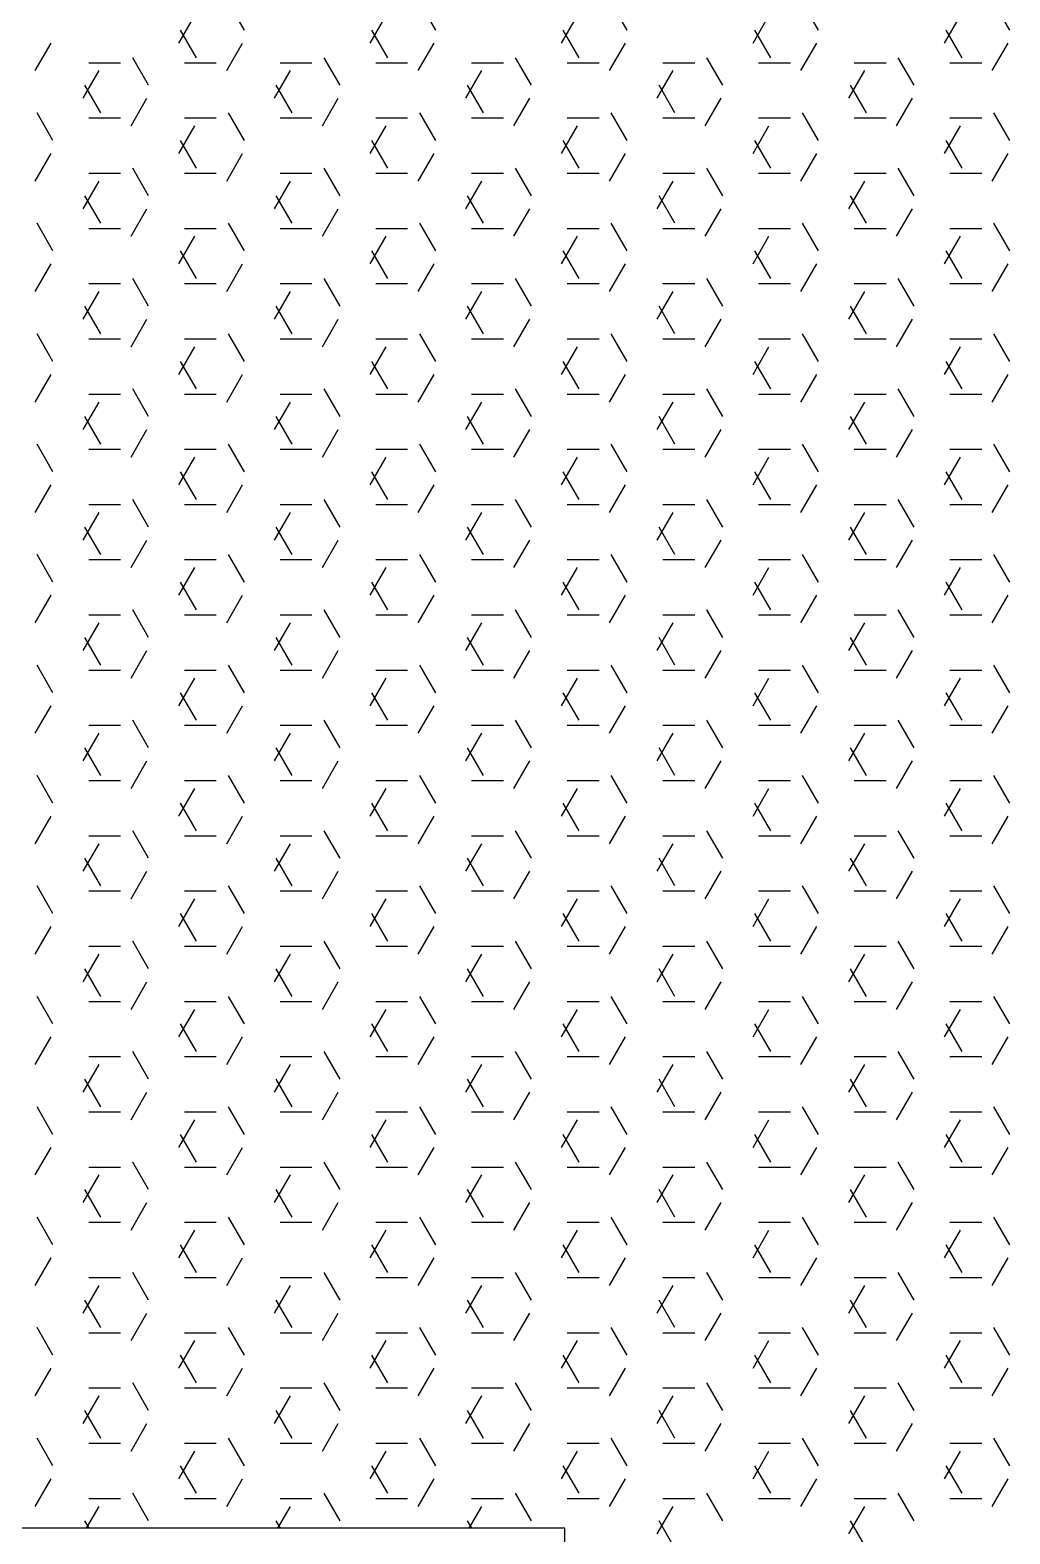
# Model space of a CAD drawing. Header units: inches. Extents: x 17051 to 22421, y 40046 to 42546.
# Drawn here: x 17421 to 17440.5, y 41641.79 to 41671.74 of the extents above; entities that cross this region are included whole.
import ezdxf

# ---------------------------------------------------------------- set-up
doc = ezdxf.new("R2010")
doc.units = ezdxf.units.IN
doc.header["$MEASUREMENT"] = 0
doc.layers.add('freecads.com', color=7, linetype='Continuous')

msp = doc.modelspace()

# ---------------------------------------------------------------- linework, layer by layer
at = {"layer": 'freecads.com'}
for p, q in [((17425.261, 41671.744), (17424.944, 41672.294)), ((17429.071, 41671.744), (17428.754, 41672.294)), ((17432.881, 41671.744), (17432.564, 41672.294)), ((17436.691, 41671.744), (17436.374, 41672.294)), ((17440.501, 41671.744), (17440.184, 41672.294)), ((17423.957, 41671.485), (17424.275, 41672.035)), ((17427.767, 41671.485), (17428.085, 41672.035)), ((17431.577, 41671.485), (17431.895, 41672.035)), ((17435.387, 41671.485), (17435.705, 41672.035)), ((17439.197, 41671.485), (17439.515, 41672.035)), ((17424.309, 41671.194), (17423.991, 41671.744)), ((17428.119, 41671.194), (17427.801, 41671.744)), ((17431.929, 41671.194), (17431.611, 41671.744)), ((17435.739, 41671.194), (17435.421, 41671.744)), ((17439.549, 41671.194), (17439.231, 41671.744)), ((17421.1, 41670.936), (17421.417, 41671.485)), ((17424.91, 41670.936), (17425.227, 41671.485)), ((17428.72, 41670.936), (17429.037, 41671.485)), ((17432.53, 41670.936), (17432.847, 41671.485)), ((17436.34, 41670.936), (17436.657, 41671.485)), ((17440.15, 41670.936), (17440.467, 41671.485)), ((17422.162, 41671.095), (17422.797, 41671.095)), ((17423.356, 41670.644), (17423.039, 41671.194)), ((17424.067, 41671.095), (17424.702, 41671.095)), ((17425.972, 41671.095), (17426.607, 41671.095)), ((17427.166, 41670.644), (17426.849, 41671.194)), ((17427.877, 41671.095), (17428.512, 41671.095)), ((17429.782, 41671.095), (17430.417, 41671.095)), ((17430.976, 41670.644), (17430.659, 41671.194)), ((17431.687, 41671.095), (17432.322, 41671.095)), ((17433.592, 41671.095), (17434.227, 41671.095)), ((17434.786, 41670.644), (17434.469, 41671.194)), ((17435.497, 41671.095), (17436.132, 41671.095)), ((17437.402, 41671.095), (17438.037, 41671.095)), ((17438.596, 41670.644), (17438.279, 41671.194)), ((17439.307, 41671.095), (17439.942, 41671.095)), ((17422.052, 41670.386), (17422.37, 41670.936)), ((17425.862, 41670.386), (17426.18, 41670.936)), ((17429.672, 41670.386), (17429.99, 41670.936)), ((17433.482, 41670.386), (17433.8, 41670.936)), ((17437.292, 41670.386), (17437.61, 41670.936)), ((17422.404, 41670.095), (17422.086, 41670.644)), ((17426.214, 41670.095), (17425.896, 41670.644)), ((17430.024, 41670.095), (17429.706, 41670.644)), ((17433.834, 41670.095), (17433.516, 41670.644)), ((17437.644, 41670.095), (17437.326, 41670.644)), ((17423.005, 41669.836), (17423.322, 41670.386)), ((17426.815, 41669.836), (17427.132, 41670.386)), ((17430.625, 41669.836), (17430.942, 41670.386)), ((17434.435, 41669.836), (17434.752, 41670.386)), ((17438.245, 41669.836), (17438.562, 41670.386)), ((17421.451, 41669.545), (17421.134, 41670.095)), ((17422.162, 41669.995), (17422.797, 41669.995)), ((17424.067, 41669.995), (17424.702, 41669.995)), ((17425.261, 41669.545), (17424.944, 41670.095)), ((17425.972, 41669.995), (17426.607, 41669.995)), ((17427.877, 41669.995), (17428.512, 41669.995)), ((17429.071, 41669.545), (17428.754, 41670.095)), ((17429.782, 41669.995), (17430.417, 41669.995)), ((17431.687, 41669.995), (17432.322, 41669.995)), ((17432.881, 41669.545), (17432.564, 41670.095)), ((17433.592, 41669.995), (17434.227, 41669.995)), ((17435.497, 41669.995), (17436.132, 41669.995)), ((17436.691, 41669.545), (17436.374, 41670.095)), ((17437.402, 41669.995), (17438.037, 41669.995)), ((17439.307, 41669.995), (17439.942, 41669.995)), ((17440.501, 41669.545), (17440.184, 41670.095)), ((17423.957, 41669.286), (17424.275, 41669.836)), ((17427.767, 41669.286), (17428.085, 41669.836)), ((17431.577, 41669.286), (17431.895, 41669.836)), ((17435.387, 41669.286), (17435.705, 41669.836)), ((17439.197, 41669.286), (17439.515, 41669.836)), ((17421.1, 41668.736), (17421.417, 41669.286)), ((17424.309, 41668.995), (17423.991, 41669.545)), ((17424.91, 41668.736), (17425.227, 41669.286)), ((17428.119, 41668.995), (17427.801, 41669.545)), ((17428.72, 41668.736), (17429.037, 41669.286)), ((17431.929, 41668.995), (17431.611, 41669.545)), ((17432.53, 41668.736), (17432.847, 41669.286)), ((17435.739, 41668.995), (17435.421, 41669.545)), ((17436.34, 41668.736), (17436.657, 41669.286)), ((17439.549, 41668.995), (17439.231, 41669.545)), ((17440.15, 41668.736), (17440.467, 41669.286)), ((17423.356, 41668.445), (17423.039, 41668.995)), ((17427.166, 41668.445), (17426.849, 41668.995)), ((17430.976, 41668.445), (17430.659, 41668.995)), ((17434.786, 41668.445), (17434.469, 41668.995)), ((17438.596, 41668.445), (17438.279, 41668.995)), ((17422.052, 41668.186), (17422.37, 41668.736)), ((17422.162, 41668.895), (17422.797, 41668.895)), ((17424.067, 41668.895), (17424.702, 41668.895)), ((17425.862, 41668.186), (17426.18, 41668.736)), ((17425.972, 41668.895), (17426.607, 41668.895)), ((17427.877, 41668.895), (17428.512, 41668.895)), ((17429.672, 41668.186), (17429.99, 41668.736)), ((17429.782, 41668.895), (17430.417, 41668.895)), ((17431.687, 41668.895), (17432.322, 41668.895)), ((17433.482, 41668.186), (17433.8, 41668.736)), ((17433.592, 41668.895), (17434.227, 41668.895)), ((17435.497, 41668.895), (17436.132, 41668.895)), ((17437.292, 41668.186), (17437.61, 41668.736)), ((17437.402, 41668.895), (17438.037, 41668.895)), ((17439.307, 41668.895), (17439.942, 41668.895)), ((17422.404, 41667.895), (17422.086, 41668.445)), ((17426.214, 41667.895), (17425.896, 41668.445)), ((17430.024, 41667.895), (17429.706, 41668.445)), ((17433.834, 41667.895), (17433.516, 41668.445)), ((17437.644, 41667.895), (17437.326, 41668.445)), ((17423.005, 41667.636), (17423.322, 41668.186)), ((17426.815, 41667.636), (17427.132, 41668.186)), ((17430.625, 41667.636), (17430.942, 41668.186)), ((17434.435, 41667.636), (17434.752, 41668.186)), ((17438.245, 41667.636), (17438.562, 41668.186)), ((17421.451, 41667.345), (17421.134, 41667.895)), ((17422.162, 41667.795), (17422.797, 41667.795)), ((17424.067, 41667.795), (17424.702, 41667.795)), ((17425.261, 41667.345), (17424.944, 41667.895)), ((17425.972, 41667.795), (17426.607, 41667.795)), ((17427.877, 41667.795), (17428.512, 41667.795)), ((17429.071, 41667.345), (17428.754, 41667.895)), ((17429.782, 41667.795), (17430.417, 41667.795)), ((17431.687, 41667.795), (17432.322, 41667.795)), ((17432.881, 41667.345), (17432.564, 41667.895)), ((17433.592, 41667.795), (17434.227, 41667.795)), ((17435.497, 41667.795), (17436.132, 41667.795)), ((17436.691, 41667.345), (17436.374, 41667.895)), ((17437.402, 41667.795), (17438.037, 41667.795)), ((17439.307, 41667.795), (17439.942, 41667.795)), ((17440.501, 41667.345), (17440.184, 41667.895)), ((17423.957, 41667.086), (17424.275, 41667.636)), ((17427.767, 41667.086), (17428.085, 41667.636)), ((17431.577, 41667.086), (17431.895, 41667.636)), ((17435.387, 41667.086), (17435.705, 41667.636)), ((17439.197, 41667.086), (17439.515, 41667.636)), ((17424.309, 41666.795), (17423.991, 41667.345)), ((17428.119, 41666.795), (17427.801, 41667.345)), ((17431.929, 41666.795), (17431.611, 41667.345)), ((17435.739, 41666.795), (17435.421, 41667.345)), ((17439.549, 41666.795), (17439.231, 41667.345)), ((17421.1, 41666.536), (17421.417, 41667.086)), ((17424.91, 41666.536), (17425.227, 41667.086)), ((17428.72, 41666.536), (17429.037, 41667.086)), ((17432.53, 41666.536), (17432.847, 41667.086)), ((17436.34, 41666.536), (17436.657, 41667.086)), ((17440.15, 41666.536), (17440.467, 41667.086)), ((17422.162, 41666.695), (17422.797, 41666.695)), ((17423.356, 41666.245), (17423.039, 41666.795)), ((17424.067, 41666.695), (17424.702, 41666.695)), ((17425.972, 41666.695), (17426.607, 41666.695)), ((17427.166, 41666.245), (17426.849, 41666.795)), ((17427.877, 41666.695), (17428.512, 41666.695)), ((17429.782, 41666.695), (17430.417, 41666.695)), ((17430.976, 41666.245), (17430.659, 41666.795)), ((17431.687, 41666.695), (17432.322, 41666.695)), ((17433.592, 41666.695), (17434.227, 41666.695)), ((17434.786, 41666.245), (17434.469, 41666.795)), ((17435.497, 41666.695), (17436.132, 41666.695)), ((17437.402, 41666.695), (17438.037, 41666.695)), ((17438.596, 41666.245), (17438.279, 41666.795)), ((17439.307, 41666.695), (17439.942, 41666.695)), ((17422.052, 41665.986), (17422.37, 41666.536)), ((17425.862, 41665.986), (17426.18, 41666.536)), ((17429.672, 41665.986), (17429.99, 41666.536)), ((17433.482, 41665.986), (17433.8, 41666.536)), ((17437.292, 41665.986), (17437.61, 41666.536)), ((17422.404, 41665.695), (17422.086, 41666.245)), ((17423.005, 41665.436), (17423.322, 41665.986)), ((17426.214, 41665.695), (17425.896, 41666.245)), ((17426.815, 41665.436), (17427.132, 41665.986)), ((17430.024, 41665.695), (17429.706, 41666.245)), ((17430.625, 41665.436), (17430.942, 41665.986)), ((17433.834, 41665.695), (17433.516, 41666.245)), ((17434.435, 41665.436), (17434.752, 41665.986)), ((17437.644, 41665.695), (17437.326, 41666.245)), ((17438.245, 41665.436), (17438.562, 41665.986)), ((17421.451, 41665.145), (17421.134, 41665.695)), ((17425.261, 41665.145), (17424.944, 41665.695)), ((17429.071, 41665.145), (17428.754, 41665.695)), ((17432.881, 41665.145), (17432.564, 41665.695)), ((17436.691, 41665.145), (17436.374, 41665.695)), ((17440.501, 41665.145), (17440.184, 41665.695)), ((17422.162, 41665.595), (17422.797, 41665.595)), ((17423.957, 41664.886), (17424.275, 41665.436)), ((17424.067, 41665.595), (17424.702, 41665.595)), ((17425.972, 41665.595), (17426.607, 41665.595)), ((17427.767, 41664.886), (17428.085, 41665.436)), ((17427.877, 41665.595), (17428.512, 41665.595)), ((17429.782, 41665.595), (17430.417, 41665.595)), ((17431.577, 41664.886), (17431.895, 41665.436)), ((17431.687, 41665.595), (17432.322, 41665.595)), ((17433.592, 41665.595), (17434.227, 41665.595)), ((17435.387, 41664.886), (17435.705, 41665.436)), ((17435.497, 41665.595), (17436.132, 41665.595)), ((17437.402, 41665.595), (17438.037, 41665.595)), ((17439.197, 41664.886), (17439.515, 41665.436)), ((17439.307, 41665.595), (17439.942, 41665.595)), ((17424.309, 41664.595), (17423.991, 41665.145)), ((17428.119, 41664.595), (17427.801, 41665.145)), ((17431.929, 41664.595), (17431.611, 41665.145)), ((17435.739, 41664.595), (17435.421, 41665.145)), ((17439.549, 41664.595), (17439.231, 41665.145)), ((17421.1, 41664.336), (17421.417, 41664.886)), ((17424.91, 41664.336), (17425.227, 41664.886)), ((17428.72, 41664.336), (17429.037, 41664.886)), ((17432.53, 41664.336), (17432.847, 41664.886)), ((17436.34, 41664.336), (17436.657, 41664.886)), ((17440.15, 41664.336), (17440.467, 41664.886)), ((17422.162, 41664.495), (17422.797, 41664.495)), ((17423.356, 41664.045), (17423.039, 41664.595)), ((17424.067, 41664.495), (17424.702, 41664.495)), ((17425.972, 41664.495), (17426.607, 41664.495)), ((17427.166, 41664.045), (17426.849, 41664.595)), ((17427.877, 41664.495), (17428.512, 41664.495)), ((17429.782, 41664.495), (17430.417, 41664.495)), ((17430.976, 41664.045), (17430.659, 41664.595)), ((17431.687, 41664.495), (17432.322, 41664.495)), ((17433.592, 41664.495), (17434.227, 41664.495)), ((17434.786, 41664.045), (17434.469, 41664.595)), ((17435.497, 41664.495), (17436.132, 41664.495)), ((17437.402, 41664.495), (17438.037, 41664.495)), ((17438.596, 41664.045), (17438.279, 41664.595)), ((17439.307, 41664.495), (17439.942, 41664.495)), ((17422.052, 41663.787), (17422.37, 41664.336)), ((17425.862, 41663.787), (17426.18, 41664.336)), ((17429.672, 41663.787), (17429.99, 41664.336)), ((17433.482, 41663.787), (17433.8, 41664.336)), ((17437.292, 41663.787), (17437.61, 41664.336)), ((17422.404, 41663.495), (17422.086, 41664.045)), ((17426.214, 41663.495), (17425.896, 41664.045)), ((17430.024, 41663.495), (17429.706, 41664.045)), ((17433.834, 41663.495), (17433.516, 41664.045)), ((17437.644, 41663.495), (17437.326, 41664.045)), ((17423.005, 41663.237), (17423.322, 41663.787)), ((17426.815, 41663.237), (17427.132, 41663.787)), ((17430.625, 41663.237), (17430.942, 41663.787)), ((17434.435, 41663.237), (17434.752, 41663.787)), ((17438.245, 41663.237), (17438.562, 41663.787)), ((17421.451, 41662.945), (17421.134, 41663.495)), ((17422.162, 41663.396), (17422.797, 41663.396)), ((17424.067, 41663.396), (17424.702, 41663.396)), ((17425.261, 41662.945), (17424.944, 41663.495)), ((17425.972, 41663.396), (17426.607, 41663.396)), ((17427.877, 41663.396), (17428.512, 41663.396)), ((17429.071, 41662.945), (17428.754, 41663.495)), ((17429.782, 41663.396), (17430.417, 41663.396)), ((17431.687, 41663.396), (17432.322, 41663.396)), ((17432.881, 41662.945), (17432.564, 41663.495)), ((17433.592, 41663.396), (17434.227, 41663.396)), ((17435.497, 41663.396), (17436.132, 41663.396)), ((17436.691, 41662.945), (17436.374, 41663.495)), ((17437.402, 41663.396), (17438.037, 41663.396)), ((17439.307, 41663.396), (17439.942, 41663.396)), ((17440.501, 41662.945), (17440.184, 41663.495)), ((17423.957, 41662.687), (17424.275, 41663.237)), ((17427.767, 41662.687), (17428.085, 41663.237)), ((17431.577, 41662.687), (17431.895, 41663.237)), ((17435.387, 41662.687), (17435.705, 41663.237)), ((17439.197, 41662.687), (17439.515, 41663.237)), ((17424.309, 41662.396), (17423.991, 41662.945)), ((17428.119, 41662.396), (17427.801, 41662.945)), ((17431.929, 41662.396), (17431.611, 41662.945)), ((17435.739, 41662.396), (17435.421, 41662.945)), ((17439.549, 41662.396), (17439.231, 41662.945)), ((17421.1, 41662.137), (17421.417, 41662.687)), ((17423.356, 41661.846), (17423.039, 41662.396)), ((17424.91, 41662.137), (17425.227, 41662.687)), ((17427.166, 41661.846), (17426.849, 41662.396)), ((17428.72, 41662.137), (17429.037, 41662.687)), ((17430.976, 41661.846), (17430.659, 41662.396)), ((17432.53, 41662.137), (17432.847, 41662.687)), ((17434.786, 41661.846), (17434.469, 41662.396)), ((17436.34, 41662.137), (17436.657, 41662.687)), ((17438.596, 41661.846), (17438.279, 41662.396)), ((17440.15, 41662.137), (17440.467, 41662.687)), ((17422.052, 41661.587), (17422.37, 41662.137)), ((17422.162, 41662.296), (17422.797, 41662.296)), ((17424.067, 41662.296), (17424.702, 41662.296)), ((17425.862, 41661.587), (17426.18, 41662.137)), ((17425.972, 41662.296), (17426.607, 41662.296)), ((17427.877, 41662.296), (17428.512, 41662.296)), ((17429.672, 41661.587), (17429.99, 41662.137)), ((17429.782, 41662.296), (17430.417, 41662.296)), ((17431.687, 41662.296), (17432.322, 41662.296)), ((17433.482, 41661.587), (17433.8, 41662.137)), ((17433.592, 41662.296), (17434.227, 41662.296)), ((17435.497, 41662.296), (17436.132, 41662.296)), ((17437.292, 41661.587), (17437.61, 41662.137)), ((17437.402, 41662.296), (17438.037, 41662.296)), ((17439.307, 41662.296), (17439.942, 41662.296)), ((17422.404, 41661.296), (17422.086, 41661.846)), ((17426.214, 41661.296), (17425.896, 41661.846)), ((17430.024, 41661.296), (17429.706, 41661.846)), ((17433.834, 41661.296), (17433.516, 41661.846)), ((17437.644, 41661.296), (17437.326, 41661.846)), ((17423.005, 41661.037), (17423.322, 41661.587)), ((17426.815, 41661.037), (17427.132, 41661.587)), ((17430.625, 41661.037), (17430.942, 41661.587)), ((17434.435, 41661.037), (17434.752, 41661.587)), ((17438.245, 41661.037), (17438.562, 41661.587)), ((17421.451, 41660.746), (17421.134, 41661.296)), ((17422.162, 41661.196), (17422.797, 41661.196)), ((17424.067, 41661.196), (17424.702, 41661.196)), ((17425.261, 41660.746), (17424.944, 41661.296)), ((17425.972, 41661.196), (17426.607, 41661.196)), ((17427.877, 41661.196), (17428.512, 41661.196)), ((17429.071, 41660.746), (17428.754, 41661.296)), ((17429.782, 41661.196), (17430.417, 41661.196)), ((17431.687, 41661.196), (17432.322, 41661.196)), ((17432.881, 41660.746), (17432.564, 41661.296)), ((17433.592, 41661.196), (17434.227, 41661.196)), ((17435.497, 41661.196), (17436.132, 41661.196)), ((17436.691, 41660.746), (17436.374, 41661.296)), ((17437.402, 41661.196), (17438.037, 41661.196)), ((17439.307, 41661.196), (17439.942, 41661.196)), ((17440.501, 41660.746), (17440.184, 41661.296)), ((17423.957, 41660.487), (17424.275, 41661.037)), ((17427.767, 41660.487), (17428.085, 41661.037)), ((17431.577, 41660.487), (17431.895, 41661.037)), ((17435.387, 41660.487), (17435.705, 41661.037)), ((17439.197, 41660.487), (17439.515, 41661.037)), ((17424.309, 41660.196), (17423.991, 41660.746)), ((17428.119, 41660.196), (17427.801, 41660.746)), ((17431.929, 41660.196), (17431.611, 41660.746)), ((17435.739, 41660.196), (17435.421, 41660.746)), ((17439.549, 41660.196), (17439.231, 41660.746)), ((17421.1, 41659.937), (17421.417, 41660.487)), ((17424.91, 41659.937), (17425.227, 41660.487)), ((17428.72, 41659.937), (17429.037, 41660.487)), ((17432.53, 41659.937), (17432.847, 41660.487)), ((17436.34, 41659.937), (17436.657, 41660.487)), ((17440.15, 41659.937), (17440.467, 41660.487)), ((17422.162, 41660.096), (17422.797, 41660.096)), ((17423.356, 41659.646), (17423.039, 41660.196)), ((17424.067, 41660.096), (17424.702, 41660.096)), ((17425.972, 41660.096), (17426.607, 41660.096)), ((17427.166, 41659.646), (17426.849, 41660.196)), ((17427.877, 41660.096), (17428.512, 41660.096)), ((17429.782, 41660.096), (17430.417, 41660.096)), ((17430.976, 41659.646), (17430.659, 41660.196)), ((17431.687, 41660.096), (17432.322, 41660.096)), ((17433.592, 41660.096), (17434.227, 41660.096)), ((17434.786, 41659.646), (17434.469, 41660.196)), ((17435.497, 41660.096), (17436.132, 41660.096)), ((17437.402, 41660.096), (17438.037, 41660.096)), ((17438.596, 41659.646), (17438.279, 41660.196)), ((17439.307, 41660.096), (17439.942, 41660.096)), ((17422.052, 41659.387), (17422.37, 41659.937)), ((17425.862, 41659.387), (17426.18, 41659.937)), ((17429.672, 41659.387), (17429.99, 41659.937)), ((17433.482, 41659.387), (17433.8, 41659.937)), ((17437.292, 41659.387), (17437.61, 41659.937)), ((17422.404, 41659.096), (17422.086, 41659.646)), ((17426.214, 41659.096), (17425.896, 41659.646)), ((17430.024, 41659.096), (17429.706, 41659.646)), ((17433.834, 41659.096), (17433.516, 41659.646)), ((17437.644, 41659.096), (17437.326, 41659.646)), ((17421.451, 41658.546), (17421.134, 41659.096)), ((17423.005, 41658.837), (17423.322, 41659.387)), ((17425.261, 41658.546), (17424.944, 41659.096)), ((17426.815, 41658.837), (17427.132, 41659.387)), ((17429.071, 41658.546), (17428.754, 41659.096)), ((17430.625, 41658.837), (17430.942, 41659.387)), ((17432.881, 41658.546), (17432.564, 41659.096)), ((17434.435, 41658.837), (17434.752, 41659.387)), ((17436.691, 41658.546), (17436.374, 41659.096)), ((17438.245, 41658.837), (17438.562, 41659.387)), ((17440.501, 41658.546), (17440.184, 41659.096)), ((17422.162, 41658.996), (17422.797, 41658.996)), ((17423.957, 41658.287), (17424.275, 41658.837)), ((17424.067, 41658.996), (17424.702, 41658.996)), ((17425.972, 41658.996), (17426.607, 41658.996)), ((17427.767, 41658.287), (17428.085, 41658.837)), ((17427.877, 41658.996), (17428.512, 41658.996)), ((17429.782, 41658.996), (17430.417, 41658.996)), ((17431.577, 41658.287), (17431.895, 41658.837)), ((17431.687, 41658.996), (17432.322, 41658.996)), ((17433.592, 41658.996), (17434.227, 41658.996)), ((17435.387, 41658.287), (17435.705, 41658.837)), ((17435.497, 41658.996), (17436.132, 41658.996)), ((17437.402, 41658.996), (17438.037, 41658.996)), ((17439.197, 41658.287), (17439.515, 41658.837)), ((17439.307, 41658.996), (17439.942, 41658.996)), ((17424.309, 41657.996), (17423.991, 41658.546)), ((17428.119, 41657.996), (17427.801, 41658.546)), ((17431.929, 41657.996), (17431.611, 41658.546)), ((17435.739, 41657.996), (17435.421, 41658.546)), ((17439.549, 41657.996), (17439.231, 41658.546)), ((17421.1, 41657.737), (17421.417, 41658.287)), ((17424.91, 41657.737), (17425.227, 41658.287)), ((17428.72, 41657.737), (17429.037, 41658.287)), ((17432.53, 41657.737), (17432.847, 41658.287)), ((17436.34, 41657.737), (17436.657, 41658.287)), ((17440.15, 41657.737), (17440.467, 41658.287)), ((17422.162, 41657.896), (17422.797, 41657.896)), ((17423.356, 41657.446), (17423.039, 41657.996)), ((17424.067, 41657.896), (17424.702, 41657.896)), ((17425.972, 41657.896), (17426.607, 41657.896)), ((17427.166, 41657.446), (17426.849, 41657.996)), ((17427.877, 41657.896), (17428.512, 41657.896)), ((17429.782, 41657.896), (17430.417, 41657.896)), ((17430.976, 41657.446), (17430.659, 41657.996)), ((17431.687, 41657.896), (17432.322, 41657.896)), ((17433.592, 41657.896), (17434.227, 41657.896)), ((17434.786, 41657.446), (17434.469, 41657.996)), ((17435.497, 41657.896), (17436.132, 41657.896)), ((17437.402, 41657.896), (17438.037, 41657.896)), ((17438.596, 41657.446), (17438.279, 41657.996)), ((17439.307, 41657.896), (17439.942, 41657.896)), ((17422.052, 41657.187), (17422.37, 41657.737)), ((17425.862, 41657.187), (17426.18, 41657.737)), ((17429.672, 41657.187), (17429.99, 41657.737)), ((17433.482, 41657.187), (17433.8, 41657.737)), ((17437.292, 41657.187), (17437.61, 41657.737)), ((17422.404, 41656.896), (17422.086, 41657.446)), ((17426.214, 41656.896), (17425.896, 41657.446)), ((17430.024, 41656.896), (17429.706, 41657.446)), ((17433.834, 41656.896), (17433.516, 41657.446)), ((17437.644, 41656.896), (17437.326, 41657.446)), ((17423.005, 41656.637), (17423.322, 41657.187)), ((17426.815, 41656.637), (17427.132, 41657.187)), ((17430.625, 41656.637), (17430.942, 41657.187)), ((17434.435, 41656.637), (17434.752, 41657.187)), ((17438.245, 41656.637), (17438.562, 41657.187)), ((17421.451, 41656.346), (17421.134, 41656.896)), ((17422.162, 41656.797), (17422.797, 41656.797)), ((17424.067, 41656.797), (17424.702, 41656.797)), ((17425.261, 41656.346), (17424.944, 41656.896)), ((17425.972, 41656.797), (17426.607, 41656.797)), ((17427.877, 41656.797), (17428.512, 41656.797)), ((17429.071, 41656.346), (17428.754, 41656.896)), ((17429.782, 41656.797), (17430.417, 41656.797)), ((17431.687, 41656.797), (17432.322, 41656.797)), ((17432.881, 41656.346), (17432.564, 41656.896)), ((17433.592, 41656.797), (17434.227, 41656.797)), ((17435.497, 41656.797), (17436.132, 41656.797)), ((17436.691, 41656.346), (17436.374, 41656.896)), ((17437.402, 41656.797), (17438.037, 41656.797)), ((17439.307, 41656.797), (17439.942, 41656.797)), ((17440.501, 41656.346), (17440.184, 41656.896)), ((17423.957, 41656.088), (17424.275, 41656.637)), ((17427.767, 41656.088), (17428.085, 41656.637)), ((17431.577, 41656.088), (17431.895, 41656.637)), ((17435.387, 41656.088), (17435.705, 41656.637)), ((17439.197, 41656.088), (17439.515, 41656.637)), ((17424.309, 41655.796), (17423.991, 41656.346)), ((17428.119, 41655.796), (17427.801, 41656.346)), ((17431.929, 41655.796), (17431.611, 41656.346)), ((17435.739, 41655.796), (17435.421, 41656.346)), ((17439.549, 41655.796), (17439.231, 41656.346)), ((17421.1, 41655.538), (17421.417, 41656.088)), ((17424.91, 41655.538), (17425.227, 41656.088)), ((17428.72, 41655.538), (17429.037, 41656.088)), ((17432.53, 41655.538), (17432.847, 41656.088)), ((17436.34, 41655.538), (17436.657, 41656.088)), ((17440.15, 41655.538), (17440.467, 41656.088)), ((17422.052, 41654.988), (17422.37, 41655.538)), ((17422.162, 41655.697), (17422.797, 41655.697)), ((17423.356, 41655.247), (17423.039, 41655.796)), ((17424.067, 41655.697), (17424.702, 41655.697)), ((17425.862, 41654.988), (17426.18, 41655.538)), ((17425.972, 41655.697), (17426.607, 41655.697)), ((17427.166, 41655.247), (17426.849, 41655.796)), ((17427.877, 41655.697), (17428.512, 41655.697)), ((17429.672, 41654.988), (17429.99, 41655.538)), ((17429.782, 41655.697), (17430.417, 41655.697)), ((17430.976, 41655.247), (17430.659, 41655.796)), ((17431.687, 41655.697), (17432.322, 41655.697)), ((17433.482, 41654.988), (17433.8, 41655.538)), ((17433.592, 41655.697), (17434.227, 41655.697)), ((17434.786, 41655.247), (17434.469, 41655.796)), ((17435.497, 41655.697), (17436.132, 41655.697)), ((17437.292, 41654.988), (17437.61, 41655.538)), ((17437.402, 41655.697), (17438.037, 41655.697)), ((17438.596, 41655.247), (17438.279, 41655.796)), ((17439.307, 41655.697), (17439.942, 41655.697)), ((17422.404, 41654.697), (17422.086, 41655.247)), ((17426.214, 41654.697), (17425.896, 41655.247)), ((17430.024, 41654.697), (17429.706, 41655.247)), ((17433.834, 41654.697), (17433.516, 41655.247)), ((17437.644, 41654.697), (17437.326, 41655.247)), ((17423.005, 41654.438), (17423.322, 41654.988)), ((17426.815, 41654.438), (17427.132, 41654.988)), ((17430.625, 41654.438), (17430.942, 41654.988)), ((17434.435, 41654.438), (17434.752, 41654.988)), ((17438.245, 41654.438), (17438.562, 41654.988)), ((17421.451, 41654.147), (17421.134, 41654.697)), ((17425.261, 41654.147), (17424.944, 41654.697)), ((17429.071, 41654.147), (17428.754, 41654.697)), ((17432.881, 41654.147), (17432.564, 41654.697)), ((17436.691, 41654.147), (17436.374, 41654.697)), ((17440.501, 41654.147), (17440.184, 41654.697)), ((17422.162, 41654.597), (17422.797, 41654.597)), ((17423.957, 41653.888), (17424.275, 41654.438)), ((17424.067, 41654.597), (17424.702, 41654.597)), ((17425.972, 41654.597), (17426.607, 41654.597)), ((17427.767, 41653.888), (17428.085, 41654.438)), ((17427.877, 41654.597), (17428.512, 41654.597)), ((17429.782, 41654.597), (17430.417, 41654.597)), ((17431.577, 41653.888), (17431.895, 41654.438)), ((17431.687, 41654.597), (17432.322, 41654.597)), ((17433.592, 41654.597), (17434.227, 41654.597)), ((17435.387, 41653.888), (17435.705, 41654.438)), ((17435.497, 41654.597), (17436.132, 41654.597)), ((17437.402, 41654.597), (17438.037, 41654.597)), ((17439.197, 41653.888), (17439.515, 41654.438)), ((17439.307, 41654.597), (17439.942, 41654.597)), ((17424.309, 41653.597), (17423.991, 41654.147)), ((17428.119, 41653.597), (17427.801, 41654.147)), ((17431.929, 41653.597), (17431.611, 41654.147)), ((17435.739, 41653.597), (17435.421, 41654.147)), ((17439.549, 41653.597), (17439.231, 41654.147)), ((17421.1, 41653.338), (17421.417, 41653.888)), ((17424.91, 41653.338), (17425.227, 41653.888)), ((17428.72, 41653.338), (17429.037, 41653.888)), ((17432.53, 41653.338), (17432.847, 41653.888)), ((17436.34, 41653.338), (17436.657, 41653.888)), ((17440.15, 41653.338), (17440.467, 41653.888)), ((17422.162, 41653.497), (17422.797, 41653.497)), ((17423.356, 41653.047), (17423.039, 41653.597)), ((17424.067, 41653.497), (17424.702, 41653.497)), ((17425.972, 41653.497), (17426.607, 41653.497)), ((17427.166, 41653.047), (17426.849, 41653.597)), ((17427.877, 41653.497), (17428.512, 41653.497)), ((17429.782, 41653.497), (17430.417, 41653.497)), ((17430.976, 41653.047), (17430.659, 41653.597)), ((17431.687, 41653.497), (17432.322, 41653.497)), ((17433.592, 41653.497), (17434.227, 41653.497)), ((17434.786, 41653.047), (17434.469, 41653.597)), ((17435.497, 41653.497), (17436.132, 41653.497)), ((17437.402, 41653.497), (17438.037, 41653.497)), ((17438.596, 41653.047), (17438.279, 41653.597)), ((17439.307, 41653.497), (17439.942, 41653.497)), ((17422.052, 41652.788), (17422.37, 41653.338)), ((17425.862, 41652.788), (17426.18, 41653.338)), ((17429.672, 41652.788), (17429.99, 41653.338)), ((17433.482, 41652.788), (17433.8, 41653.338)), ((17437.292, 41652.788), (17437.61, 41653.338)), ((17422.404, 41652.497), (17422.086, 41653.047)), ((17426.214, 41652.497), (17425.896, 41653.047)), ((17430.024, 41652.497), (17429.706, 41653.047)), ((17433.834, 41652.497), (17433.516, 41653.047)), ((17437.644, 41652.497), (17437.326, 41653.047)), ((17423.005, 41652.238), (17423.322, 41652.788)), ((17426.815, 41652.238), (17427.132, 41652.788)), ((17430.625, 41652.238), (17430.942, 41652.788)), ((17434.435, 41652.238), (17434.752, 41652.788)), ((17438.245, 41652.238), (17438.562, 41652.788)), ((17421.451, 41651.947), (17421.134, 41652.497)), ((17422.162, 41652.397), (17422.797, 41652.397)), ((17423.957, 41651.688), (17424.275, 41652.238)), ((17424.067, 41652.397), (17424.702, 41652.397)), ((17425.261, 41651.947), (17424.944, 41652.497)), ((17425.972, 41652.397), (17426.607, 41652.397)), ((17427.767, 41651.688), (17428.085, 41652.238)), ((17427.877, 41652.397), (17428.512, 41652.397)), ((17429.071, 41651.947), (17428.754, 41652.497)), ((17429.782, 41652.397), (17430.417, 41652.397)), ((17431.577, 41651.688), (17431.895, 41652.238)), ((17431.687, 41652.397), (17432.322, 41652.397)), ((17432.881, 41651.947), (17432.564, 41652.497)), ((17433.592, 41652.397), (17434.227, 41652.397)), ((17435.387, 41651.688), (17435.705, 41652.238)), ((17435.497, 41652.397), (17436.132, 41652.397)), ((17436.691, 41651.947), (17436.374, 41652.497)), ((17437.402, 41652.397), (17438.037, 41652.397)), ((17439.197, 41651.688), (17439.515, 41652.238)), ((17439.307, 41652.397), (17439.942, 41652.397)), ((17440.501, 41651.947), (17440.184, 41652.497)), ((17424.309, 41651.397), (17423.991, 41651.947)), ((17428.119, 41651.397), (17427.801, 41651.947)), ((17431.929, 41651.397), (17431.611, 41651.947)), ((17435.739, 41651.397), (17435.421, 41651.947)), ((17439.549, 41651.397), (17439.231, 41651.947)), ((17421.1, 41651.138), (17421.417, 41651.688)), ((17424.91, 41651.138), (17425.227, 41651.688)), ((17428.72, 41651.138), (17429.037, 41651.688)), ((17432.53, 41651.138), (17432.847, 41651.688)), ((17436.34, 41651.138), (17436.657, 41651.688)), ((17440.15, 41651.138), (17440.467, 41651.688)), ((17423.356, 41650.847), (17423.039, 41651.397)), ((17427.166, 41650.847), (17426.849, 41651.397)), ((17430.976, 41650.847), (17430.659, 41651.397)), ((17434.786, 41650.847), (17434.469, 41651.397)), ((17438.596, 41650.847), (17438.279, 41651.397)), ((17422.052, 41650.588), (17422.37, 41651.138)), ((17422.162, 41651.297), (17422.797, 41651.297)), ((17424.067, 41651.297), (17424.702, 41651.297)), ((17425.862, 41650.588), (17426.18, 41651.138)), ((17425.972, 41651.297), (17426.607, 41651.297)), ((17427.877, 41651.297), (17428.512, 41651.297)), ((17429.672, 41650.588), (17429.99, 41651.138)), ((17429.782, 41651.297), (17430.417, 41651.297)), ((17431.687, 41651.297), (17432.322, 41651.297)), ((17433.482, 41650.588), (17433.8, 41651.138)), ((17433.592, 41651.297), (17434.227, 41651.297)), ((17435.497, 41651.297), (17436.132, 41651.297)), ((17437.292, 41650.588), (17437.61, 41651.138)), ((17437.402, 41651.297), (17438.037, 41651.297)), ((17439.307, 41651.297), (17439.942, 41651.297)), ((17422.404, 41650.297), (17422.086, 41650.847)), ((17426.214, 41650.297), (17425.896, 41650.847)), ((17430.024, 41650.297), (17429.706, 41650.847)), ((17433.834, 41650.297), (17433.516, 41650.847)), ((17437.644, 41650.297), (17437.326, 41650.847)), ((17423.005, 41650.038), (17423.322, 41650.588)), ((17426.815, 41650.038), (17427.132, 41650.588)), ((17430.625, 41650.038), (17430.942, 41650.588)), ((17434.435, 41650.038), (17434.752, 41650.588)), ((17438.245, 41650.038), (17438.562, 41650.588)), ((17421.451, 41649.747), (17421.134, 41650.297)), ((17422.162, 41650.197), (17422.797, 41650.197)), ((17424.067, 41650.197), (17424.702, 41650.197)), ((17425.261, 41649.747), (17424.944, 41650.297)), ((17425.972, 41650.197), (17426.607, 41650.197)), ((17427.877, 41650.197), (17428.512, 41650.197)), ((17429.071, 41649.747), (17428.754, 41650.297)), ((17429.782, 41650.197), (17430.417, 41650.197)), ((17431.687, 41650.197), (17432.322, 41650.197)), ((17432.881, 41649.747), (17432.564, 41650.297)), ((17433.592, 41650.197), (17434.227, 41650.197)), ((17435.497, 41650.197), (17436.132, 41650.197)), ((17436.691, 41649.747), (17436.374, 41650.297)), ((17437.402, 41650.197), (17438.037, 41650.197)), ((17439.307, 41650.197), (17439.942, 41650.197)), ((17440.501, 41649.747), (17440.184, 41650.297)), ((17423.957, 41649.488), (17424.275, 41650.038)), ((17427.767, 41649.488), (17428.085, 41650.038)), ((17431.577, 41649.488), (17431.895, 41650.038)), ((17435.387, 41649.488), (17435.705, 41650.038)), ((17439.197, 41649.488), (17439.515, 41650.038)), ((17424.309, 41649.197), (17423.991, 41649.747)), ((17428.119, 41649.197), (17427.801, 41649.747)), ((17431.929, 41649.197), (17431.611, 41649.747)), ((17435.739, 41649.197), (17435.421, 41649.747)), ((17439.549, 41649.197), (17439.231, 41649.747)), ((17421.1, 41648.939), (17421.417, 41649.488)), ((17424.91, 41648.939), (17425.227, 41649.488)), ((17428.72, 41648.939), (17429.037, 41649.488)), ((17432.53, 41648.939), (17432.847, 41649.488)), ((17436.34, 41648.939), (17436.657, 41649.488)), ((17440.15, 41648.939), (17440.467, 41649.488)), ((17422.052, 41648.389), (17422.37, 41648.939)), ((17422.162, 41649.098), (17422.797, 41649.098)), ((17423.356, 41648.647), (17423.039, 41649.197)), ((17424.067, 41649.098), (17424.702, 41649.098)), ((17425.862, 41648.389), (17426.18, 41648.939)), ((17425.972, 41649.098), (17426.607, 41649.098)), ((17427.166, 41648.647), (17426.849, 41649.197)), ((17427.877, 41649.098), (17428.512, 41649.098)), ((17429.672, 41648.389), (17429.99, 41648.939)), ((17429.782, 41649.098), (17430.417, 41649.098)), ((17430.976, 41648.647), (17430.659, 41649.197)), ((17431.687, 41649.098), (17432.322, 41649.098)), ((17433.482, 41648.389), (17433.8, 41648.939)), ((17433.592, 41649.098), (17434.227, 41649.098)), ((17434.786, 41648.647), (17434.469, 41649.197)), ((17435.497, 41649.098), (17436.132, 41649.098)), ((17437.292, 41648.389), (17437.61, 41648.939)), ((17437.402, 41649.098), (17438.037, 41649.098)), ((17438.596, 41648.647), (17438.279, 41649.197)), ((17439.307, 41649.098), (17439.942, 41649.098)), ((17422.404, 41648.097), (17422.086, 41648.647)), ((17426.214, 41648.097), (17425.896, 41648.647)), ((17430.024, 41648.097), (17429.706, 41648.647)), ((17433.834, 41648.097), (17433.516, 41648.647)), ((17437.644, 41648.097), (17437.326, 41648.647)), ((17423.005, 41647.839), (17423.322, 41648.389)), ((17426.815, 41647.839), (17427.132, 41648.389)), ((17430.625, 41647.839), (17430.942, 41648.389)), ((17434.435, 41647.839), (17434.752, 41648.389)), ((17438.245, 41647.839), (17438.562, 41648.389)), ((17421.451, 41647.548), (17421.134, 41648.097)), ((17425.261, 41647.548), (17424.944, 41648.097)), ((17429.071, 41647.548), (17428.754, 41648.097)), ((17432.881, 41647.548), (17432.564, 41648.097)), ((17436.691, 41647.548), (17436.374, 41648.097)), ((17440.501, 41647.548), (17440.184, 41648.097)), ((17422.162, 41647.998), (17422.797, 41647.998)), ((17423.957, 41647.289), (17424.275, 41647.839)), ((17424.067, 41647.998), (17424.702, 41647.998)), ((17425.972, 41647.998), (17426.607, 41647.998)), ((17427.767, 41647.289), (17428.085, 41647.839)), ((17427.877, 41647.998), (17428.512, 41647.998)), ((17429.782, 41647.998), (17430.417, 41647.998)), ((17431.577, 41647.289), (17431.895, 41647.839)), ((17431.687, 41647.998), (17432.322, 41647.998)), ((17433.592, 41647.998), (17434.227, 41647.998)), ((17435.387, 41647.289), (17435.705, 41647.839)), ((17435.497, 41647.998), (17436.132, 41647.998)), ((17437.402, 41647.998), (17438.037, 41647.998)), ((17439.197, 41647.289), (17439.515, 41647.839)), ((17439.307, 41647.998), (17439.942, 41647.998)), ((17424.309, 41646.998), (17423.991, 41647.548)), ((17428.119, 41646.998), (17427.801, 41647.548)), ((17431.929, 41646.998), (17431.611, 41647.548)), ((17435.739, 41646.998), (17435.421, 41647.548)), ((17439.549, 41646.998), (17439.231, 41647.548)), ((17421.1, 41646.739), (17421.417, 41647.289)), ((17424.91, 41646.739), (17425.227, 41647.289)), ((17428.72, 41646.739), (17429.037, 41647.289)), ((17432.53, 41646.739), (17432.847, 41647.289)), ((17436.34, 41646.739), (17436.657, 41647.289)), ((17440.15, 41646.739), (17440.467, 41647.289)), ((17422.162, 41646.898), (17422.797, 41646.898)), ((17423.356, 41646.448), (17423.039, 41646.998)), ((17424.067, 41646.898), (17424.702, 41646.898)), ((17425.972, 41646.898), (17426.607, 41646.898)), ((17427.166, 41646.448), (17426.849, 41646.998)), ((17427.877, 41646.898), (17428.512, 41646.898)), ((17429.782, 41646.898), (17430.417, 41646.898)), ((17430.976, 41646.448), (17430.659, 41646.998)), ((17431.687, 41646.898), (17432.322, 41646.898)), ((17433.592, 41646.898), (17434.227, 41646.898)), ((17434.786, 41646.448), (17434.469, 41646.998)), ((17435.497, 41646.898), (17436.132, 41646.898)), ((17437.402, 41646.898), (17438.037, 41646.898)), ((17438.596, 41646.448), (17438.279, 41646.998)), ((17439.307, 41646.898), (17439.942, 41646.898)), ((17422.052, 41646.189), (17422.37, 41646.739)), ((17425.862, 41646.189), (17426.18, 41646.739)), ((17429.672, 41646.189), (17429.99, 41646.739)), ((17433.482, 41646.189), (17433.8, 41646.739)), ((17437.292, 41646.189), (17437.61, 41646.739)), ((17422.404, 41645.898), (17422.086, 41646.448)), ((17426.214, 41645.898), (17425.896, 41646.448)), ((17430.024, 41645.898), (17429.706, 41646.448)), ((17433.834, 41645.898), (17433.516, 41646.448)), ((17437.644, 41645.898), (17437.326, 41646.448)), ((17423.005, 41645.639), (17423.322, 41646.189)), ((17426.815, 41645.639), (17427.132, 41646.189)), ((17430.625, 41645.639), (17430.942, 41646.189)), ((17434.435, 41645.639), (17434.752, 41646.189)), ((17438.245, 41645.639), (17438.562, 41646.189)), ((17421.451, 41645.348), (17421.134, 41645.898)), ((17422.162, 41645.798), (17422.797, 41645.798)), ((17423.957, 41645.089), (17424.275, 41645.639)), ((17424.067, 41645.798), (17424.702, 41645.798)), ((17425.261, 41645.348), (17424.944, 41645.898)), ((17425.972, 41645.798), (17426.607, 41645.798)), ((17427.767, 41645.089), (17428.085, 41645.639)), ((17427.877, 41645.798), (17428.512, 41645.798)), ((17429.071, 41645.348), (17428.754, 41645.898)), ((17429.782, 41645.798), (17430.417, 41645.798)), ((17431.577, 41645.089), (17431.895, 41645.639)), ((17431.687, 41645.798), (17432.322, 41645.798)), ((17432.881, 41645.348), (17432.564, 41645.898)), ((17433.592, 41645.798), (17434.227, 41645.798)), ((17435.387, 41645.089), (17435.705, 41645.639)), ((17435.497, 41645.798), (17436.132, 41645.798)), ((17436.691, 41645.348), (17436.374, 41645.898)), ((17437.402, 41645.798), (17438.037, 41645.798)), ((17439.197, 41645.089), (17439.515, 41645.639)), ((17439.307, 41645.798), (17439.942, 41645.798)), ((17440.501, 41645.348), (17440.184, 41645.898)), ((17424.309, 41644.798), (17423.991, 41645.348)), ((17428.119, 41644.798), (17427.801, 41645.348)), ((17431.929, 41644.798), (17431.611, 41645.348)), ((17435.739, 41644.798), (17435.421, 41645.348)), ((17439.549, 41644.798), (17439.231, 41645.348)), ((17421.1, 41644.539), (17421.417, 41645.089)), ((17424.91, 41644.539), (17425.227, 41645.089)), ((17428.72, 41644.539), (17429.037, 41645.089)), ((17432.53, 41644.539), (17432.847, 41645.089)), ((17436.34, 41644.539), (17436.657, 41645.089)), ((17440.15, 41644.539), (17440.467, 41645.089)), ((17423.356, 41644.248), (17423.039, 41644.798)), ((17427.166, 41644.248), (17426.849, 41644.798)), ((17430.976, 41644.248), (17430.659, 41644.798)), ((17434.786, 41644.248), (17434.469, 41644.798)), ((17438.596, 41644.248), (17438.279, 41644.798)), ((17422.052, 41643.989), (17422.37, 41644.539)), ((17422.162, 41644.698), (17422.797, 41644.698)), ((17424.067, 41644.698), (17424.702, 41644.698)), ((17425.862, 41643.989), (17426.18, 41644.539)), ((17425.972, 41644.698), (17426.607, 41644.698)), ((17427.877, 41644.698), (17428.512, 41644.698)), ((17429.672, 41643.989), (17429.99, 41644.539)), ((17429.782, 41644.698), (17430.417, 41644.698)), ((17431.687, 41644.698), (17432.322, 41644.698)), ((17433.482, 41643.989), (17433.8, 41644.539)), ((17433.592, 41644.698), (17434.227, 41644.698)), ((17435.497, 41644.698), (17436.132, 41644.698)), ((17437.292, 41643.989), (17437.61, 41644.539)), ((17437.402, 41644.698), (17438.037, 41644.698)), ((17439.307, 41644.698), (17439.942, 41644.698)), ((17422.404, 41643.698), (17422.086, 41644.248)), ((17426.214, 41643.698), (17425.896, 41644.248)), ((17430.024, 41643.698), (17429.706, 41644.248)), ((17433.834, 41643.698), (17433.516, 41644.248)), ((17437.644, 41643.698), (17437.326, 41644.248)), ((17423.005, 41643.439), (17423.322, 41643.989)), ((17426.815, 41643.439), (17427.132, 41643.989)), ((17430.625, 41643.439), (17430.942, 41643.989)), ((17434.435, 41643.439), (17434.752, 41643.989)), ((17438.245, 41643.439), (17438.562, 41643.989)), ((17421.451, 41643.148), (17421.134, 41643.698)), ((17422.162, 41643.598), (17422.797, 41643.598)), ((17424.067, 41643.598), (17424.702, 41643.598)), ((17425.261, 41643.148), (17424.944, 41643.698)), ((17425.972, 41643.598), (17426.607, 41643.598)), ((17427.877, 41643.598), (17428.512, 41643.598)), ((17429.071, 41643.148), (17428.754, 41643.698)), ((17429.782, 41643.598), (17430.417, 41643.598)), ((17431.687, 41643.598), (17432.322, 41643.598)), ((17432.881, 41643.148), (17432.564, 41643.698)), ((17433.592, 41643.598), (17434.227, 41643.598)), ((17435.497, 41643.598), (17436.132, 41643.598)), ((17436.691, 41643.148), (17436.374, 41643.698)), ((17437.402, 41643.598), (17438.037, 41643.598)), ((17439.307, 41643.598), (17439.942, 41643.598)), ((17440.501, 41643.148), (17440.184, 41643.698)), ((17423.957, 41642.889), (17424.275, 41643.439)), ((17427.767, 41642.889), (17428.085, 41643.439)), ((17431.577, 41642.889), (17431.895, 41643.439)), ((17435.387, 41642.889), (17435.705, 41643.439)), ((17439.197, 41642.889), (17439.515, 41643.439)), ((17424.309, 41642.598), (17423.991, 41643.148)), ((17428.119, 41642.598), (17427.801, 41643.148)), ((17431.929, 41642.598), (17431.611, 41643.148)), ((17435.739, 41642.598), (17435.421, 41643.148)), ((17439.549, 41642.598), (17439.231, 41643.148)), ((17421.1, 41642.339), (17421.417, 41642.889)), ((17424.91, 41642.339), (17425.227, 41642.889)), ((17428.72, 41642.339), (17429.037, 41642.889)), ((17432.53, 41642.339), (17432.847, 41642.889)), ((17436.34, 41642.339), (17436.657, 41642.889)), ((17440.15, 41642.339), (17440.467, 41642.889)), ((17422.118, 41641.903), (17422.37, 41642.339)), ((17422.162, 41642.498), (17422.797, 41642.498)), ((17423.356, 41642.048), (17423.039, 41642.598)), ((17424.067, 41642.498), (17424.702, 41642.498)), ((17425.928, 41641.903), (17426.18, 41642.339)), ((17425.972, 41642.498), (17426.607, 41642.498)), ((17427.166, 41642.048), (17426.849, 41642.598)), ((17427.877, 41642.498), (17428.512, 41642.498)), ((17429.738, 41641.903), (17429.99, 41642.339)), ((17429.782, 41642.498), (17430.417, 41642.498)), ((17430.976, 41642.048), (17430.659, 41642.598)), ((17431.687, 41642.498), (17432.322, 41642.498)), ((17433.482, 41641.789), (17433.8, 41642.339)), ((17433.592, 41642.498), (17434.227, 41642.498)), ((17434.786, 41642.048), (17434.469, 41642.598)), ((17435.497, 41642.498), (17436.132, 41642.498)), ((17437.292, 41641.789), (17437.61, 41642.339)), ((17437.402, 41642.498), (17438.037, 41642.498)), ((17438.596, 41642.048), (17438.279, 41642.598)), ((17439.307, 41642.498), (17439.942, 41642.498)), ((17422.17, 41641.903), (17422.086, 41642.048)), ((17425.98, 41641.903), (17425.896, 41642.048)), ((17429.79, 41641.903), (17429.706, 41642.048)), ((17433.834, 41641.498), (17433.516, 41642.048)), ((17437.644, 41641.498), (17437.326, 41642.048)), ((17431.644, 41641.903), (17408.509, 41641.903)), ((17431.644, 41607.131), (17431.644, 41641.903))]:
    msp.add_line(p, q, dxfattribs=at)

doc.saveas('drawing.dxf')
